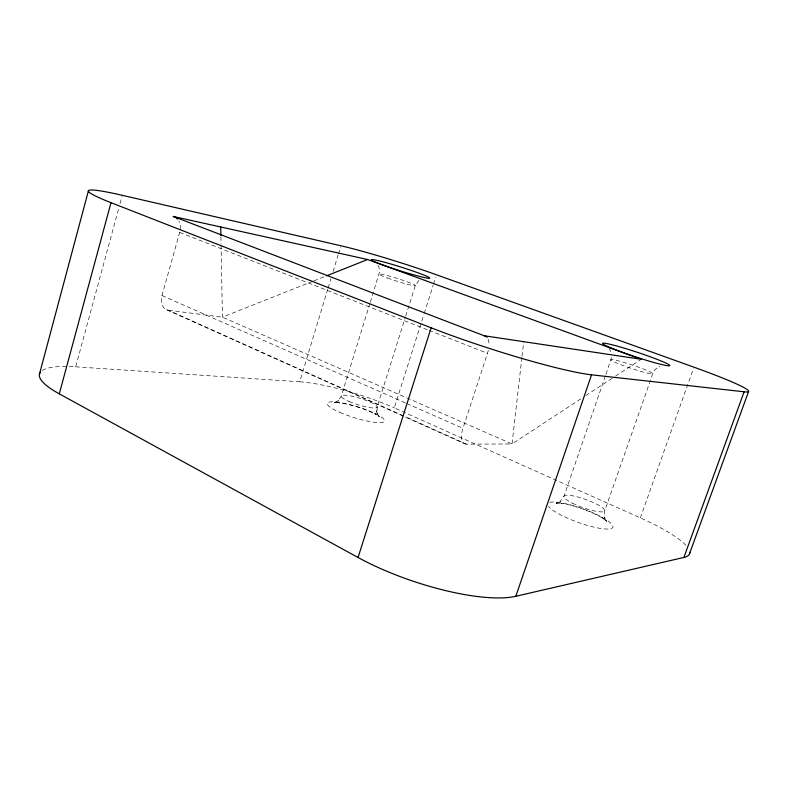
<?xml version="1.0" encoding="UTF-8"?>
<svg xmlns="http://www.w3.org/2000/svg" width="788" height="788" viewBox="0 0 788 788"><rect width="100%" height="100%" fill="white"/><g stroke="black" fill="none" stroke-linecap="round" stroke-linejoin="round"><path stroke-width="0.59" stroke-dasharray="3.94 2.96" d="M376.684 411.306L376.536 410.528L377.088 413.503L377.166 406.874L377.009 407.416L405.347 317.269M521.902 357.506L512.023 443.959L466.457 444.146L404.825 416.458M522.04 356.284L523.715 341.677M611.508 357.447L605.755 374.842M42.237 370.518A95.092 21.256 14.7 0 1 75.678 366.824L118.752 208.327M120.032 203.599L121.963 196.498M403.702 415.956L168.376 310.226A13.938 9.968 -65.9 0 1 161.964 295.53L179.684 232.401A14.351 10.539 -69.8 0 0 178.886 220.975M75.678 366.824L299.726 381.786L327.769 289.157M328.123 287.984L330.96 278.597M333.088 271.565L338.062 255.145M338.416 253.972L340.544 246.939M369.966 303.39L341.362 395.97L337.835 401.181L338.564 400.639L334.644 402.629L336.328 402.294L334.339 402.579L336.988 402.55L335.284 402.402C349.419 403.742 363.229 408.154 375.965 414.35L374.674 413.621L379.491 416.754L377.994 415.365L379.038 416.556L376.93 412.676M370.33 302.218L379.452 272.047L379.087 267.546L377.088 263.744M405.712 316.096L415.276 285.66L419.029 280.164M685.875 545.306A86.562 17.829 20 0 0 640.358 517.874L394.305 407.879L423.885 314.471M424.259 313.299L433.134 285.276M433.499 284.113L435.715 277.1M466.457 444.146A16.794 8.047 -66.4 0 1 462.95 428.317L487.476 353.31A17.395 8.609 -68.3 0 0 488.294 350.335M605.351 375.994L563.972 496.322L559.815 501.946L560.642 501.247L556.111 503.286L558.012 502.852L555.737 503.059L562.524 503.424L560.889 503.168C575.624 505.758 589.946 510.91 602.978 518.268L601.52 517.411L607.075 521.489L605.401 519.853L606.622 521.41L604.307 516.889L604.504 517.962L604.682 510.969L652.74 373.768L655.252 369.444L659.546 366.193L659.034 366.41M640.358 517.874L693.519 368.331M580.726 398.925L512.023 443.959L222.433 317.17L168.376 310.226M585.848 395.566L614.561 376.753M615.586 376.083L641.215 359.279M312.738 281.306L222.433 317.17L221.073 245.265M313.88 280.853L325.316 276.312M179.684 232.401L427.973 329.945M429.115 330.389L487.476 353.31M161.964 295.53L405.672 403.042M406.795 403.535L462.95 428.317M166.603 309.763L464.969 443.89M609.085 348.089L611.222 352.354M220.916 236.735L221.054 244.044M299.726 381.786A73.451 13.613 17.2 0 1 394.305 407.879M488.048 339.135A17.395 8.609 -68.3 0 1 488.964 345.715M549.669 502.419A34.583 7.21 19.8 0 1 600.948 516.662A34.583 7.21 19.8 0 1 597.452 527.891A34.583 7.21 19.8 0 1 548.468 506.29M572.62 503.256A21.64 4.285 19.7 0 0 604.721 510.9A21.64 4.285 19.7 0 0 575.762 496.489A21.64 4.285 19.7 0 0 572.62 503.256M620.54 364.568A22.054 1.753 18.4 0 0 652.76 373.748A22.054 1.753 18.4 0 0 622.254 361.928A22.054 1.753 18.4 0 0 620.54 364.568M349.123 401.496A18.754 3.369 17.2 0 0 377.127 407.238A18.754 3.369 17.2 0 0 351.468 396.108A18.754 3.369 17.2 0 0 349.123 401.496M387.44 278.016A19.07 1.369 17.5 0 0 415.365 285.591A19.07 1.369 17.5 0 0 388.75 275.938A19.07 1.369 17.5 0 0 387.44 278.016M339.894 412.39A29.974 5.664 17.2 0 0 384.514 421.176A29.974 5.664 17.2 0 0 343.312 403.17A29.974 5.664 17.2 0 0 339.894 412.39"/><path stroke-width="1.18" d="M39.4 374.349L88.364 191.011M59.287 393.852L111 202.674A97.416 7.21 16.7 0 1 122.288 195.316L340.899 245.767A74.86 4.57 17.5 0 1 436.454 274.766L693.933 367.178A88.492 6.018 18.4 0 1 744.118 391.784L683.895 557.441L515.815 596.28A112.123 31.609 18.6 0 1 358.048 557.5L59.287 393.852A95.092 21.256 14.7 0 1 40.326 372.281M358.048 557.5L431.135 327.808L111 202.674M515.815 596.28L591.552 374.822L744.118 391.784M689.392 554.092L748.6 391.488M326.459 275.859L367.602 259.518L641.215 359.279L484.196 335.757L173.271 216.473A14.351 10.539 -69.8 0 1 177.566 219.054M173.271 216.473L367.602 259.518M220.729 226.983L220.886 235.513M591.552 374.822A115.432 10.835 17.9 0 1 431.135 327.808M689.756 552.339A86.562 17.829 20 0 1 683.895 557.441M484.196 335.757A17.395 8.609 -68.3 0 1 487.004 337.382M618.501 350.847A35.352 2.433 18.3 0 0 669.77 365.632A35.352 2.433 18.3 0 0 620.383 347.025A35.352 2.433 18.3 0 0 618.501 350.847M385.273 265.842A30.555 1.901 17.5 0 0 429.706 278.134A30.555 1.901 17.5 0 0 386.731 262.837A30.555 1.901 17.5 0 0 385.273 265.842"/></g></svg>
